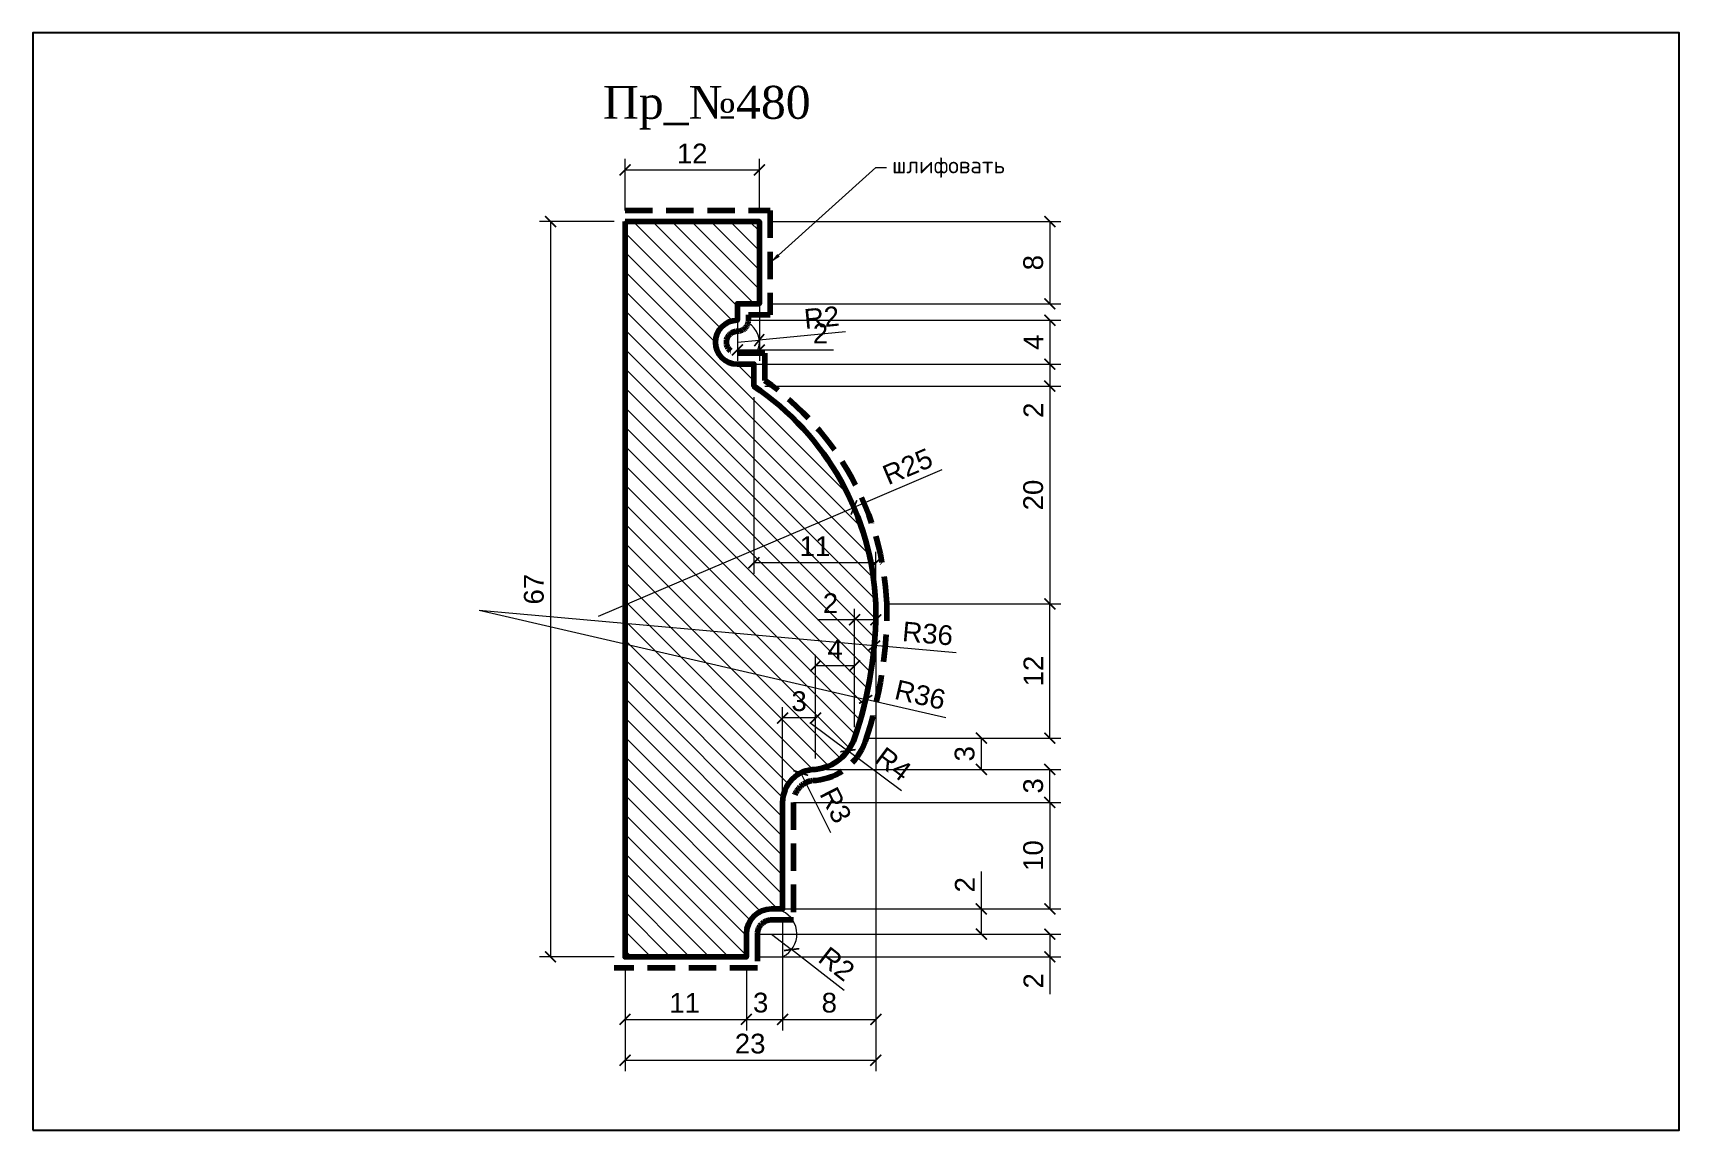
# Model space of a CAD drawing. Header units: inches. Extents: x 445 to 595, y 3489 to 3589.
import ezdxf
from ezdxf import colors
from ezdxf.entities.mleader import LeaderData, LeaderLine
from ezdxf.math import Vec2, Vec3

# ---------------------------------------------------------------- set-up
doc = ezdxf.new("R2010")
doc.units = ezdxf.units.IN
doc.header["$MEASUREMENT"] = 0
doc.linetypes.add('HIDDEN', pattern=[0.375, 0.25, -0.125])
doc.layers.add('Outside panel', color=7, linetype='Continuous', lineweight=18, true_color=0x7f5e57)
for name, color, linetype, lineweight in [('линия 15', 7, 'Continuous', 15), ('линия 50', 1, 'Continuous', 140), ('служебный слой РАЗМЕРЫ', 7, 'Continuous', 9)]:
    doc.layers.add(name, color=color, linetype=linetype, lineweight=lineweight)
doc.layers.add('размеры в модели', color=7, linetype='Continuous')
doc.styles.add('ELECT', font='times.ttf')
doc.styles.get("Standard").update_dxf_attribs({"font": 'arial.ttf'})
doc.styles.add('ЕСКД профили текст', font='isocpeur.ttf')
doc.dimstyles.new('M_1', dxfattribs={"dimtxt": 1.8, "dimasz": 1, "dimexe": 1, "dimexo": 1, "dimgap": 0.6, "dimtad": 1, "dimdec": 0, "dimdsep": 46, "dimtxsty": 'Standard', "dimblk": 'ARCHTICK', "dimcen": -5, "dimclrd": 7, "dimclre": 7, "dimclrt": 7, "dimadec": 0, "dimazin": 0, "dimtfac": 1, "dimtdec": 0, "dimtmove": 0, "dimatfit": 3, "dimfxl": 1, "dimtolj": 1, "dimtzin": 0, "dimlwd": 5, "dimlwe": 5, "dimarcsym": 0})

# ---------------------------------------------------------------- blocks, each defined once
blk = doc.blocks.new('_ArchTick')
at = {"color": 0, "linetype": 'ByBlock', "const_width": 0.15}
blk.add_lwpolyline([(-0.5, -0.5), (0.5, 0.5)], dxfattribs=at)
blk = doc.blocks.new('*D29')
at = {"layer": 'Defpoints', "color": 0, "ltscale": 1000, "transparency": 16777216}
for p in [(521.73, 3535.38), (498.88, 3504.66), (521.73, 3495.23)]:
    blk.add_point(p, dxfattribs=at)
at = {"layer": 'линия 15', "color": 7, "lineweight": 5, "ltscale": 1000, "transparency": 16777216}
for p, q in [((521.73, 3534.38), (521.73, 3494.23)), ((498.88, 3503.66), (498.88, 3494.23)), ((498.88, 3495.23), (521.73, 3495.23))]:
    blk.add_line(p, q, dxfattribs=at)
at = {"layer": 'линия 15', "color": 7, "lineweight": 5, "ltscale": 1000, "transparency": 16777216, "rotation": 180}
blk.add_blockref('_ArchTick', (498.88, 3495.23), dxfattribs=at)
at = {"layer": 'линия 15', "color": 7, "lineweight": 5, "ltscale": 1000, "transparency": 16777216}
blk.add_blockref('_ArchTick', (521.73, 3495.23), dxfattribs=at)
at = {"layer": 'линия 15', "color": 7, "ltscale": 1000, "transparency": 16777216, "insert": (510.28, 3496.74), "char_height": 1.8, "attachment_point": 5}
blk.add_mtext('\\A1;23', dxfattribs=at)
blk = doc.blocks.new('*D28')
at = {"layer": 'Defpoints', "color": 0, "ltscale": 1000, "transparency": 16777216}
for p in [(521.73, 3536.82), (513.24, 3509.03), (521.73, 3498.96)]:
    blk.add_point(p, dxfattribs=at)
at = {"layer": 'линия 15', "color": 7, "lineweight": 5, "ltscale": 1000, "transparency": 16777216}
for p, q in [((521.73, 3535.82), (521.73, 3497.96)), ((513.24, 3508.03), (513.24, 3497.96)), ((513.24, 3498.96), (521.73, 3498.96))]:
    blk.add_line(p, q, dxfattribs=at)
at = {"layer": 'линия 15', "color": 7, "lineweight": 5, "ltscale": 1000, "transparency": 16777216, "rotation": 180}
blk.add_blockref('_ArchTick', (513.24, 3498.96), dxfattribs=at)
at = {"layer": 'линия 15', "color": 7, "lineweight": 5, "ltscale": 1000, "transparency": 16777216}
blk.add_blockref('_ArchTick', (521.73, 3498.96), dxfattribs=at)
at = {"layer": 'линия 15', "color": 7, "ltscale": 1000, "transparency": 16777216, "insert": (517.49, 3500.47), "char_height": 1.8, "attachment_point": 5}
blk.add_mtext('\\A1;8', dxfattribs=at)
blk = doc.blocks.new('*D27')
at = {"layer": 'Defpoints', "color": 0, "ltscale": 1000, "transparency": 16777216}
for p in [(513.24, 3509.03), (509.94, 3504.66), (513.24, 3498.96)]:
    blk.add_point(p, dxfattribs=at)
at = {"layer": 'линия 15', "color": 7, "lineweight": 5, "ltscale": 1000, "transparency": 16777216}
for p, q in [((513.24, 3508.03), (513.24, 3497.96)), ((509.94, 3503.66), (509.94, 3497.96)), ((509.94, 3498.96), (513.24, 3498.96))]:
    blk.add_line(p, q, dxfattribs=at)
at = {"layer": 'линия 15', "color": 7, "lineweight": 5, "ltscale": 1000, "transparency": 16777216, "rotation": 180}
blk.add_blockref('_ArchTick', (509.94, 3498.96), dxfattribs=at)
at = {"layer": 'линия 15', "color": 7, "lineweight": 5, "ltscale": 1000, "transparency": 16777216}
blk.add_blockref('_ArchTick', (513.24, 3498.96), dxfattribs=at)
at = {"layer": 'линия 15', "color": 7, "ltscale": 1000, "transparency": 16777216, "insert": (511.24, 3500.48), "char_height": 1.8, "attachment_point": 5}
blk.add_mtext('\\A1;3', dxfattribs=at)
blk = doc.blocks.new('*D26')
at = {"layer": 'Defpoints', "color": 0, "ltscale": 1000, "transparency": 16777216}
for p in [(498.88, 3504.66), (509.94, 3504.66), (509.94, 3498.96)]:
    blk.add_point(p, dxfattribs=at)
at = {"layer": 'размеры в модели', "color": 7, "lineweight": 5, "ltscale": 1000, "transparency": 16777216}
for p, q in [((498.88, 3503.66), (498.88, 3497.96)), ((509.94, 3503.66), (509.94, 3497.96)), ((498.88, 3498.96), (509.94, 3498.96))]:
    blk.add_line(p, q, dxfattribs=at)
at = {"layer": 'размеры в модели', "color": 7, "lineweight": 5, "ltscale": 1000, "transparency": 16777216, "rotation": 180}
blk.add_blockref('_ArchTick', (498.88, 3498.96), dxfattribs=at)
at = {"layer": 'размеры в модели', "color": 7, "lineweight": 5, "ltscale": 1000, "transparency": 16777216}
blk.add_blockref('_ArchTick', (509.94, 3498.96), dxfattribs=at)
at = {"layer": 'размеры в модели', "color": 7, "ltscale": 1000, "transparency": 16777216, "insert": (504.31, 3500.46), "char_height": 1.8, "attachment_point": 5}
blk.add_mtext('\\A1;11', dxfattribs=at)
blk = doc.blocks.new('*D25')
at = {"layer": 'Defpoints', "color": 0, "ltscale": 1000, "transparency": 16777216}
for p in [(512.24, 3506.73), (514.06, 3505.32)]:
    blk.add_point(p, dxfattribs=at)
at = {"layer": 'размеры в модели', "color": 7, "lineweight": 5, "ltscale": 1000, "transparency": 16777216}
for p in [(512.24, 3506.73), (518.85, 3501.58)]:
    blk.add_line(p, (514.06, 3505.32), dxfattribs=at)
blk.add_arc((512.24, 3506.73), 2.3, 297.1675, 65.0945, dxfattribs=at)
at = {"layer": 'размеры в модели', "color": 7, "lineweight": 5, "ltscale": 1000, "transparency": 16777216, "rotation": 142.0730119179196}
blk.add_blockref('_ArchTick', (514.06, 3505.32), dxfattribs=at)
at = {"layer": 'размеры в модели', "color": 7, "ltscale": 1000, "transparency": 16777216, "insert": (518.17, 3504.02), "char_height": 1.8, "attachment_point": 5, "rotation": 322.073}
blk.add_mtext('\\A1;R2', dxfattribs=at)
blk = doc.blocks.new('*D24')
at = {"layer": 'Defpoints', "color": 0, "ltscale": 1000, "transparency": 16777216}
for p in [(514.89, 3521.42), (516.24, 3518.74)]:
    blk.add_point(p, dxfattribs=at)
at = {"layer": 'размеры в модели', "color": 7, "lineweight": 5, "ltscale": 1000, "transparency": 16777216}
blk.add_line((517.64, 3515.97), (514.89, 3521.42), dxfattribs=at)
at = {"layer": 'размеры в модели', "color": 7, "lineweight": 5, "ltscale": 1000, "transparency": 16777216, "rotation": 116.7706313286195}
blk.add_blockref('_ArchTick', (514.89, 3521.42), dxfattribs=at)
at = {"layer": 'размеры в модели', "color": 7, "ltscale": 1000, "transparency": 16777216, "insert": (518.07, 3518.49), "char_height": 1.8, "attachment_point": 5, "rotation": 296.7706}
blk.add_mtext('\\A1;R3', dxfattribs=at)
blk = doc.blocks.new('*D23')
at = {"layer": 'Defpoints', "color": 0, "ltscale": 1000, "transparency": 16777216}
for p in [(515.73, 3526.03), (519.19, 3523.45)]:
    blk.add_point(p, dxfattribs=at)
at = {"layer": 'размеры в модели', "color": 7, "lineweight": 5, "ltscale": 1000, "transparency": 16777216}
for p in [(515.73, 3526.03), (524.08, 3519.8)]:
    blk.add_line(p, (519.19, 3523.45), dxfattribs=at)
at = {"layer": 'размеры в модели', "color": 7, "lineweight": 5, "ltscale": 1000, "transparency": 16777216, "rotation": 143.2683476342814}
blk.add_blockref('_ArchTick', (519.19, 3523.45), dxfattribs=at)
at = {"layer": 'размеры в модели', "color": 7, "ltscale": 1000, "transparency": 16777216, "insert": (523.33, 3522.23), "char_height": 1.8, "attachment_point": 5, "rotation": 323.2683}
blk.add_mtext('\\A1;R4', dxfattribs=at)
blk = doc.blocks.new('*D22')
at = {"layer": 'Defpoints', "color": 0, "ltscale": 1000, "transparency": 16777216}
for p in [(485.6, 3536.25), (520.81, 3528.13)]:
    blk.add_point(p, dxfattribs=at)
at = {"layer": 'размеры в модели', "color": 7, "lineweight": 5, "ltscale": 1000, "transparency": 16777216}
for p in [(485.6, 3536.25), (528.12, 3526.44)]:
    blk.add_line(p, (520.81, 3528.13), dxfattribs=at)
at = {"layer": 'размеры в модели', "color": 7, "lineweight": 5, "ltscale": 1000, "transparency": 16777216, "rotation": 167.0009452824866}
blk.add_blockref('_ArchTick', (520.81, 3528.13), dxfattribs=at)
at = {"layer": 'размеры в модели', "color": 7, "ltscale": 1000, "transparency": 16777216, "insert": (525.78, 3528.54), "char_height": 1.8, "attachment_point": 5, "rotation": 347.0009}
blk.add_mtext('\\A1;R36', dxfattribs=at)
blk = doc.blocks.new('*D21')
at = {"layer": 'Defpoints', "color": 0, "ltscale": 1000, "transparency": 16777216}
for p in [(485.6, 3536.25), (521.59, 3533.03)]:
    blk.add_point(p, dxfattribs=at)
at = {"layer": 'размеры в модели', "color": 7, "lineweight": 5, "ltscale": 1000, "transparency": 16777216}
for p in [(485.6, 3536.25), (529.06, 3532.36)]:
    blk.add_line(p, (521.59, 3533.03), dxfattribs=at)
at = {"layer": 'размеры в модели', "color": 7, "lineweight": 5, "ltscale": 1000, "transparency": 16777216, "rotation": 174.8771336979904}
blk.add_blockref('_ArchTick', (521.59, 3533.03), dxfattribs=at)
at = {"layer": 'размеры в модели', "color": 7, "ltscale": 1000, "transparency": 16777216, "insert": (526.46, 3534.12), "char_height": 1.8, "attachment_point": 5, "rotation": 354.8771}
blk.add_mtext('\\A1;R36', dxfattribs=at)
blk = doc.blocks.new('*D20')
at = {"layer": 'Defpoints', "color": 0, "ltscale": 1000, "transparency": 16777216}
for p in [(519.74, 3545.62), (496.46, 3535.72)]:
    blk.add_point(p, dxfattribs=at)
at = {"layer": 'размеры в модели', "color": 7, "lineweight": 5, "ltscale": 1000, "transparency": 16777216}
for p in [(527.76, 3549.04), (496.46, 3535.72)]:
    blk.add_line(p, (519.74, 3545.62), dxfattribs=at)
at = {"layer": 'размеры в модели', "color": 7, "lineweight": 5, "ltscale": 1000, "transparency": 16777216, "rotation": 203.0451006356378}
blk.add_blockref('_ArchTick', (519.74, 3545.62), dxfattribs=at)
at = {"layer": 'размеры в модели', "color": 7, "ltscale": 1000, "transparency": 16777216, "insert": (524.63, 3549.35), "char_height": 1.8, "attachment_point": 5, "rotation": 23.0451}
blk.add_mtext('\\A1;R25', dxfattribs=at)
blk = doc.blocks.new('*D19')
at = {"layer": 'Defpoints', "color": 0, "ltscale": 1000, "transparency": 16777216}
for p in [(511.12, 3571.68), (509.12, 3564.18), (509.12, 3559.97)]:
    blk.add_point(p, dxfattribs=at)
at = {"layer": 'размеры в модели', "color": 7, "lineweight": 5, "ltscale": 1000, "transparency": 16777216}
for p, q in [((511.12, 3570.68), (511.12, 3558.97)), ((509.12, 3563.18), (509.12, 3558.97)), ((509.12, 3559.97), (511.12, 3559.97)), ((511.12, 3559.97), (517.88, 3559.97))]:
    blk.add_line(p, q, dxfattribs=at)
at = {"layer": 'размеры в модели', "color": 7, "lineweight": 5, "ltscale": 1000, "transparency": 16777216, "rotation": 180}
blk.add_blockref('_ArchTick', (509.12, 3559.97), dxfattribs=at)
at = {"layer": 'размеры в модели', "color": 7, "lineweight": 5, "ltscale": 1000, "transparency": 16777216}
blk.add_blockref('_ArchTick', (511.12, 3559.97), dxfattribs=at)
at = {"layer": 'размеры в модели', "color": 7, "ltscale": 1000, "transparency": 16777216, "insert": (516.69, 3561.47), "char_height": 1.8, "attachment_point": 5}
blk.add_mtext('\\A1;2', dxfattribs=at)
blk = doc.blocks.new('*D18')
at = {"layer": 'Defpoints', "color": 0, "ltscale": 1000, "transparency": 16777216}
for p in [(521.73, 3536.82), (519.8, 3535.38), (519.8, 3524.59)]:
    blk.add_point(p, dxfattribs=at)
at = {"layer": 'размеры в модели', "color": 7, "lineweight": 5, "ltscale": 1000, "transparency": 16777216}
for p, q in [((519.8, 3525.59), (519.8, 3536.38)), ((521.73, 3535.82), (521.73, 3534.38)), ((519.8, 3535.38), (516.41, 3535.38)), ((521.73, 3535.38), (519.8, 3535.38))]:
    blk.add_line(p, q, dxfattribs=at)
at = {"layer": 'размеры в модели', "color": 7, "lineweight": 5, "ltscale": 1000, "transparency": 16777216, "rotation": 180}
blk.add_blockref('_ArchTick', (519.8, 3535.38), dxfattribs=at)
at = {"layer": 'размеры в модели', "color": 7, "lineweight": 5, "ltscale": 1000, "transparency": 16777216}
blk.add_blockref('_ArchTick', (521.73, 3535.38), dxfattribs=at)
at = {"layer": 'размеры в модели', "color": 7, "ltscale": 1000, "transparency": 16777216, "insert": (517.6, 3536.89), "char_height": 1.8, "attachment_point": 5}
blk.add_mtext('\\A1;2', dxfattribs=at)
blk = doc.blocks.new('*D17')
at = {"layer": 'Defpoints', "color": 0, "ltscale": 1000, "transparency": 16777216}
for p in [(509.12, 3560.68), (511.11, 3560.87)]:
    blk.add_point(p, dxfattribs=at)
at = {"layer": 'размеры в модели', "color": 7, "lineweight": 5, "ltscale": 1000, "transparency": 16777216}
for p in [(518.97, 3561.64), (509.12, 3560.68)]:
    blk.add_line(p, (511.11, 3560.87), dxfattribs=at)
blk.add_arc((509.12, 3560.68), 2, 336.9212, 61.3521, dxfattribs=at)
at = {"layer": 'размеры в модели', "color": 7, "lineweight": 5, "ltscale": 1000, "transparency": 16777216, "rotation": 185.5690612804388}
blk.add_blockref('_ArchTick', (511.11, 3560.87), dxfattribs=at)
at = {"layer": 'размеры в модели', "color": 7, "ltscale": 1000, "transparency": 16777216, "insert": (516.8, 3562.94), "char_height": 1.8, "attachment_point": 5, "rotation": 5.5691}
blk.add_mtext('\\A1;R2', dxfattribs=at)
blk = doc.blocks.new('*D16')
at = {"layer": 'Defpoints', "color": 0, "ltscale": 1000, "transparency": 16777216}
for p in [(510.62, 3556.68), (510.62, 3540.58), (521.73, 3536.82)]:
    blk.add_point(p, dxfattribs=at)
at = {"layer": 'размеры в модели', "color": 7, "lineweight": 5, "ltscale": 1000, "transparency": 16777216}
for p, q in [((510.62, 3555.68), (510.62, 3539.58)), ((521.73, 3537.82), (521.73, 3541.58)), ((521.73, 3540.58), (510.62, 3540.58))]:
    blk.add_line(p, q, dxfattribs=at)
at = {"layer": 'размеры в модели', "color": 7, "lineweight": 5, "ltscale": 1000, "transparency": 16777216, "rotation": 180}
blk.add_blockref('_ArchTick', (510.62, 3540.58), dxfattribs=at)
at = {"layer": 'размеры в модели', "color": 7, "lineweight": 5, "ltscale": 1000, "transparency": 16777216}
blk.add_blockref('_ArchTick', (521.73, 3540.58), dxfattribs=at)
at = {"layer": 'размеры в модели', "color": 7, "ltscale": 1000, "transparency": 16777216, "insert": (516.18, 3542.09), "char_height": 1.8, "attachment_point": 5}
blk.add_mtext('\\A1;11', dxfattribs=at)
blk = doc.blocks.new('*D15')
at = {"layer": 'Defpoints', "color": 0, "ltscale": 1000, "transparency": 16777216}
for p in [(516.24, 3531.18), (519.8, 3524.59), (516.24, 3521.74)]:
    blk.add_point(p, dxfattribs=at)
at = {"layer": 'размеры в модели', "color": 7, "lineweight": 5, "ltscale": 1000, "transparency": 16777216}
for p, q in [((516.24, 3522.74), (516.24, 3532.18)), ((519.8, 3531.18), (516.24, 3531.18)), ((519.8, 3525.59), (519.8, 3532.18))]:
    blk.add_line(p, q, dxfattribs=at)
at = {"layer": 'размеры в модели', "color": 7, "lineweight": 5, "ltscale": 1000, "transparency": 16777216, "rotation": 180}
blk.add_blockref('_ArchTick', (516.24, 3531.18), dxfattribs=at)
at = {"layer": 'размеры в модели', "color": 7, "lineweight": 5, "ltscale": 1000, "transparency": 16777216}
blk.add_blockref('_ArchTick', (519.8, 3531.18), dxfattribs=at)
at = {"layer": 'размеры в модели', "color": 7, "ltscale": 1000, "transparency": 16777216, "insert": (518.02, 3532.68), "char_height": 1.8, "attachment_point": 5}
blk.add_mtext('\\A1;4', dxfattribs=at)
blk = doc.blocks.new('*D14')
at = {"layer": 'Defpoints', "color": 0, "ltscale": 1000, "transparency": 16777216}
for p in [(513.24, 3526.43), (516.24, 3521.74), (513.24, 3518.74)]:
    blk.add_point(p, dxfattribs=at)
at = {"layer": 'размеры в модели', "color": 7, "lineweight": 5, "ltscale": 1000, "transparency": 16777216}
for p, q in [((513.24, 3519.74), (513.24, 3527.43)), ((516.24, 3522.74), (516.24, 3527.43)), ((516.24, 3526.43), (513.24, 3526.43))]:
    blk.add_line(p, q, dxfattribs=at)
at = {"layer": 'размеры в модели', "color": 7, "lineweight": 5, "ltscale": 1000, "transparency": 16777216, "rotation": 180}
blk.add_blockref('_ArchTick', (513.24, 3526.43), dxfattribs=at)
at = {"layer": 'размеры в модели', "color": 7, "lineweight": 5, "ltscale": 1000, "transparency": 16777216}
blk.add_blockref('_ArchTick', (516.24, 3526.43), dxfattribs=at)
at = {"layer": 'размеры в модели', "color": 7, "ltscale": 1000, "transparency": 16777216, "insert": (514.74, 3527.95), "char_height": 1.8, "attachment_point": 5}
blk.add_mtext('\\A1;3', dxfattribs=at)
blk = doc.blocks.new('*D13')
at = {"layer": 'Defpoints', "color": 0, "ltscale": 1000, "transparency": 16777216}
for p in [(498.88, 3571.68), (492.09, 3504.66), (498.88, 3504.66)]:
    blk.add_point(p, dxfattribs=at)
at = {"layer": 'размеры в модели', "color": 7, "lineweight": 5, "ltscale": 1000, "transparency": 16777216}
for p, q in [((497.88, 3571.68), (491.09, 3571.68)), ((492.09, 3571.68), (492.09, 3504.66)), ((497.88, 3504.66), (491.09, 3504.66))]:
    blk.add_line(p, q, dxfattribs=at)
for p, rotation in [((492.09, 3571.68), 90), ((492.09, 3504.66), 270)]:
    blk.add_blockref('_ArchTick', p, dxfattribs=dict(at, rotation=rotation))
at = {"layer": 'размеры в модели', "color": 7, "ltscale": 1000, "transparency": 16777216, "insert": (490.58, 3538.17), "char_height": 1.8, "attachment_point": 5, "rotation": 90}
blk.add_mtext('\\A1;67', dxfattribs=at)
blk = doc.blocks.new('*D11')
at = {"layer": 'Defpoints', "color": 0, "ltscale": 1000, "transparency": 16777216}
for p in [(511.12, 3571.68), (511.12, 3564.18), (537.59, 3564.18)]:
    blk.add_point(p, dxfattribs=at)
at = {"layer": 'размеры в модели', "color": 7, "lineweight": 5, "ltscale": 1000, "transparency": 16777216}
for p, q in [((512.12, 3571.68), (538.59, 3571.68)), ((537.59, 3571.68), (537.59, 3564.18)), ((512.12, 3564.18), (538.59, 3564.18))]:
    blk.add_line(p, q, dxfattribs=at)
for p, rotation in [((537.59, 3571.68), 90), ((537.59, 3564.18), 270)]:
    blk.add_blockref('_ArchTick', p, dxfattribs=dict(at, rotation=rotation))
at = {"layer": 'размеры в модели', "color": 7, "ltscale": 1000, "transparency": 16777216, "insert": (536.08, 3567.93), "char_height": 1.8, "attachment_point": 5, "rotation": 90}
blk.add_mtext('\\A1;8', dxfattribs=at)
blk = doc.blocks.new('*D10')
at = {"layer": 'Defpoints', "color": 0, "ltscale": 1000, "transparency": 16777216}
for p in [(509.12, 3562.68), (509.12, 3558.68), (537.59, 3558.68)]:
    blk.add_point(p, dxfattribs=at)
at = {"layer": 'размеры в модели', "color": 7, "lineweight": 5, "ltscale": 1000, "transparency": 16777216}
for p, q in [((510.12, 3562.68), (538.59, 3562.68)), ((537.59, 3562.68), (537.59, 3558.68)), ((510.12, 3558.68), (538.59, 3558.68))]:
    blk.add_line(p, q, dxfattribs=at)
for p, rotation in [((537.59, 3562.68), 90), ((537.59, 3558.68), 270)]:
    blk.add_blockref('_ArchTick', p, dxfattribs=dict(at, rotation=rotation))
at = {"layer": 'размеры в модели', "color": 7, "ltscale": 1000, "transparency": 16777216, "insert": (536.09, 3560.68), "char_height": 1.8, "attachment_point": 5, "rotation": 90}
blk.add_mtext('\\A1;4', dxfattribs=at)
blk = doc.blocks.new('*D9')
at = {"layer": 'Defpoints', "color": 0, "ltscale": 1000, "transparency": 16777216}
for p in [(510.62, 3558.68), (510.62, 3556.68), (537.59, 3556.68)]:
    blk.add_point(p, dxfattribs=at)
at = {"layer": 'размеры в модели', "color": 7, "lineweight": 5, "ltscale": 1000, "transparency": 16777216}
for p, q in [((511.62, 3558.68), (538.59, 3558.68)), ((537.59, 3558.68), (537.59, 3556.68)), ((511.62, 3556.68), (538.59, 3556.68)), ((537.59, 3556.68), (537.59, 3553.29))]:
    blk.add_line(p, q, dxfattribs=at)
for p, rotation in [((537.59, 3558.68), 90), ((537.59, 3556.68), 270)]:
    blk.add_blockref('_ArchTick', p, dxfattribs=dict(at, rotation=rotation))
at = {"layer": 'размеры в модели', "color": 7, "ltscale": 1000, "transparency": 16777216, "insert": (536.09, 3554.48), "char_height": 1.8, "attachment_point": 5, "rotation": 90}
blk.add_mtext('\\A1;2', dxfattribs=at)
blk = doc.blocks.new('*D8')
at = {"layer": 'Defpoints', "color": 0, "ltscale": 1000, "transparency": 16777216}
for p in [(510.62, 3556.68), (521.73, 3536.82), (537.59, 3536.82)]:
    blk.add_point(p, dxfattribs=at)
at = {"layer": 'размеры в модели', "color": 7, "lineweight": 5, "ltscale": 1000, "transparency": 16777216}
for p, q in [((511.62, 3556.68), (538.59, 3556.68)), ((537.59, 3556.68), (537.59, 3536.82)), ((522.73, 3536.82), (538.59, 3536.82))]:
    blk.add_line(p, q, dxfattribs=at)
for p, rotation in [((537.59, 3556.68), 90), ((537.59, 3536.82), 270)]:
    blk.add_blockref('_ArchTick', p, dxfattribs=dict(at, rotation=rotation))
at = {"layer": 'размеры в модели', "color": 7, "ltscale": 1000, "transparency": 16777216, "insert": (536.08, 3546.75), "char_height": 1.8, "attachment_point": 5, "rotation": 90}
blk.add_mtext('\\A1;20', dxfattribs=at)
blk = doc.blocks.new('*D7')
at = {"layer": 'Defpoints', "color": 0, "ltscale": 1000, "transparency": 16777216}
for p in [(519.8, 3524.59), (531.35, 3524.59), (516.24, 3521.74)]:
    blk.add_point(p, dxfattribs=at)
at = {"layer": 'размеры в модели', "color": 7, "lineweight": 5, "ltscale": 1000, "transparency": 16777216}
for p, q in [((520.8, 3524.59), (532.35, 3524.59)), ((531.35, 3521.74), (531.35, 3524.59)), ((517.24, 3521.74), (532.35, 3521.74))]:
    blk.add_line(p, q, dxfattribs=at)
for p, rotation in [((531.35, 3524.59), 90), ((531.35, 3521.74), 270)]:
    blk.add_blockref('_ArchTick', p, dxfattribs=dict(at, rotation=rotation))
at = {"layer": 'размеры в модели', "color": 7, "ltscale": 1000, "transparency": 16777216, "insert": (529.83, 3523.17), "char_height": 1.8, "attachment_point": 5, "rotation": 90}
blk.add_mtext('\\A1;3', dxfattribs=at)
blk = doc.blocks.new('*D5')
at = {"layer": 'Defpoints', "color": 0, "ltscale": 1000, "transparency": 16777216}
for p in [(516.24, 3521.74), (537.59, 3521.74), (513.24, 3518.74)]:
    blk.add_point(p, dxfattribs=at)
at = {"layer": 'размеры в модели', "color": 7, "lineweight": 5, "ltscale": 1000, "transparency": 16777216}
for p, q in [((517.24, 3521.74), (538.59, 3521.74)), ((537.59, 3518.74), (537.59, 3521.74)), ((514.24, 3518.74), (538.59, 3518.74))]:
    blk.add_line(p, q, dxfattribs=at)
for p, rotation in [((537.59, 3521.74), 90), ((537.59, 3518.74), 270)]:
    blk.add_blockref('_ArchTick', p, dxfattribs=dict(at, rotation=rotation))
at = {"layer": 'размеры в модели', "color": 7, "ltscale": 1000, "transparency": 16777216, "insert": (536.08, 3520.24), "char_height": 1.8, "attachment_point": 5, "rotation": 90}
blk.add_mtext('\\A1;3', dxfattribs=at)
blk = doc.blocks.new('*D4')
at = {"layer": 'Defpoints', "color": 0, "ltscale": 1000, "transparency": 16777216}
for p in [(513.24, 3518.74), (513.24, 3509.03), (537.59, 3509.03)]:
    blk.add_point(p, dxfattribs=at)
at = {"layer": 'размеры в модели', "color": 7, "lineweight": 5, "ltscale": 1000, "transparency": 16777216}
for p, q in [((514.24, 3518.74), (538.59, 3518.74)), ((537.59, 3518.74), (537.59, 3509.03)), ((514.24, 3509.03), (538.59, 3509.03))]:
    blk.add_line(p, q, dxfattribs=at)
for p, rotation in [((537.59, 3518.74), 90), ((537.59, 3509.03), 270)]:
    blk.add_blockref('_ArchTick', p, dxfattribs=dict(at, rotation=rotation))
at = {"layer": 'размеры в модели', "color": 7, "ltscale": 1000, "transparency": 16777216, "insert": (536.08, 3513.89), "char_height": 1.8, "attachment_point": 5, "rotation": 90}
blk.add_mtext('\\A1;10', dxfattribs=at)
blk = doc.blocks.new('*D3')
at = {"layer": 'Defpoints', "color": 0, "ltscale": 1000, "transparency": 16777216}
for p in [(512.24, 3509.03), (531.35, 3509.03), (509.94, 3506.73)]:
    blk.add_point(p, dxfattribs=at)
at = {"layer": 'размеры в модели', "color": 7, "lineweight": 5, "ltscale": 1000, "transparency": 16777216}
for p, q in [((531.35, 3509.03), (531.35, 3512.43)), ((513.24, 3509.03), (532.35, 3509.03)), ((531.35, 3506.73), (531.35, 3509.03)), ((510.94, 3506.73), (532.35, 3506.73))]:
    blk.add_line(p, q, dxfattribs=at)
for p, rotation in [((531.35, 3509.03), 90), ((531.35, 3506.73), 270)]:
    blk.add_blockref('_ArchTick', p, dxfattribs=dict(at, rotation=rotation))
at = {"layer": 'размеры в модели', "color": 7, "ltscale": 1000, "transparency": 16777216, "insert": (529.84, 3511.23), "char_height": 1.8, "attachment_point": 5, "rotation": 90}
blk.add_mtext('\\A1;2', dxfattribs=at)
blk = doc.blocks.new('*D2')
at = {"layer": 'Defpoints', "color": 0, "ltscale": 1000, "transparency": 16777216}
for p in [(509.94, 3506.73), (509.94, 3504.66), (537.59, 3504.66)]:
    blk.add_point(p, dxfattribs=at)
at = {"layer": 'размеры в модели', "color": 7, "lineweight": 5, "ltscale": 1000, "transparency": 16777216}
for p, q in [((510.94, 3506.73), (538.59, 3506.73)), ((537.59, 3506.73), (537.59, 3504.66)), ((510.94, 3504.66), (538.59, 3504.66)), ((537.59, 3504.66), (537.59, 3501.27))]:
    blk.add_line(p, q, dxfattribs=at)
for p, rotation in [((537.59, 3506.73), 90), ((537.59, 3504.66), 270)]:
    blk.add_blockref('_ArchTick', p, dxfattribs=dict(at, rotation=rotation))
at = {"layer": 'размеры в модели', "color": 7, "ltscale": 1000, "transparency": 16777216, "insert": (536.09, 3502.47), "char_height": 1.8, "attachment_point": 5, "rotation": 90}
blk.add_mtext('\\A1;2', dxfattribs=at)

msp = doc.modelspace()

# ---------------------------------------------------------------- hatches: boundary and pattern name
at = {"layer": 'Outside panel', "ltscale": 1000}
h = msp.add_hatch(dxfattribs=at)
h.set_pattern_fill('ANSI31', color=256, scale=10, angle=90)
h.set_pattern_definition([(135, (-310014.9235, 97654.979), (-0.8838834765, -0.8838834765), [])])
h.paths.add_polyline_path([(511.12, 3571.68), (498.88, 3571.68), (498.88, 3504.66), (509.94, 3504.66), (509.94, 3506.7, -0.41873), (512.24, 3509.03), (513.24, 3509.03), (513.24, 3518.74, -0.414214), (516.24, 3521.74, 0.28561), (519.8, 3524.59, 0.086267), (521.73, 3536.82, 0.237615), (510.62, 3556.68), (510.62, 3558.68), (509.12, 3558.68, -1), (509.12, 3562.68), (509.12, 3564.18), (511.12, 3564.18)])

# ---------------------------------------------------------------- linework, layer by layer
at = {"color": 6, "ltscale": 1000}
msp.add_lwpolyline([(444.93, 3488.87), (594.93, 3488.87), (594.93, 3588.87), (444.93, 3588.87)], close=True, dxfattribs=at)
at = {"layer": 'линия 50', "color": 1, "linetype": 'HIDDEN', "ltscale": 10, "true_color": 0xff0909}
msp.add_lwpolyline([(498.88, 3572.68), (512.12, 3572.68), (512.12, 3563.18), (510.12, 3563.18), (510.12, 3562.68, -0.414214), (509.12, 3561.68, 1), (509.12, 3559.68), (511.62, 3559.68), (511.62, 3557.2, -0.232388), (522.73, 3536.85, -0.086396), (520.75, 3524.26, -0.28938), (516.29, 3520.74, 0.421598), (514.24, 3518.74), (514.24, 3508.03), (512.24, 3508.03, 0.408454), (510.94, 3506.76), (510.94, 3503.66), (497.88, 3503.66)], format="xyb", dxfattribs=at)
at = {"layer": 'линия 50', "color": 7}
msp.add_lwpolyline([(498.88, 3571.68), (511.12, 3571.68), (511.12, 3564.18), (509.12, 3564.18), (509.12, 3562.68, 1), (509.12, 3558.68), (510.62, 3558.68), (510.62, 3556.68, -0.237615), (521.73, 3536.82, -0.086267), (519.8, 3524.59, -0.28561), (516.24, 3521.74, 0.414214), (513.24, 3518.74), (513.24, 3509.03), (512.24, 3509.03, 0.409784), (509.94, 3506.77), (509.94, 3504.66), (498.88, 3504.66)], format="xyb", close=True, dxfattribs=at)
at = {"layer": 'размеры в модели', "color": 5, "ltscale": 1000}
for points in [[(509.94, 3506.73), (509.94, 3504.66), (498.88, 3504.66), (498.88, 3571.68), (511.12, 3571.68), (511.12, 3564.18), (509.12, 3564.18), (509.12, 3562.68)], [(509.12, 3558.68), (510.62, 3558.68), (510.62, 3556.68)], [(513.24, 3518.74), (513.24, 3509.03), (512.24, 3509.03)]]:
    msp.add_lwpolyline(points, dxfattribs=at)

# ---------------------------------------------------------------- texts
at = {"color": 7, "ltscale": 1000, "style": 'ELECT'}
msp.add_text('Пр_№480', height=3, dxfattribs=at).set_placement((496.87, 3581.04))

# ---------------------------------------------------------------- dimensions: what is measured, and where the dimension line sits
at = {"layer": 'линия 15', "color": 1, "ltscale": 1000, "true_color": 0xff0909}
for base, p1, p2, picture, middle in [((521.73, 3498.96), (513.24, 3509.03), (521.73, 3536.82), '*D28', (517.49, 3498.96)), ((521.73, 3495.23), (498.88, 3504.66), (521.73, 3535.38), '*D29', (510.28, 3495.23)), ((513.24, 3498.96), (509.94, 3504.66), (513.24, 3509.03), '*D27', (511.24, 3498.96))]:
    dim = msp.add_linear_dim(base=base, p1=p1, p2=p2, dimstyle='M_1', dxfattribs=at)
    dim.commit()
    dim.dimension.update_dxf_attribs({"geometry": picture, "text_midpoint": middle, "dimtype": 128})
at = {"layer": 'размеры в модели', "color": 5, "ltscale": 1000}
msp.add_linear_dim(base=(511.12, 3576.38), p1=(498.88, 3571.68), p2=(511.12, 3571.68), dimstyle='M_1', dxfattribs=at).render()
for base, p1, p2, picture, middle in [((492.09, 3504.66), (498.88, 3571.68), (498.88, 3504.66), '*D13', (490.58, 3538.17)), ((537.59482015, 3564.17838919), (511.12207961, 3571.67838919), (511.12207961, 3564.17838919), '*D11', (536.07578877, 3567.92838919)), ((537.59, 3558.68), (509.12, 3562.68), (509.12, 3558.68), '*D10', (536.09, 3560.68)), ((537.59, 3556.68), (510.62, 3558.68), (510.62, 3556.68), '*D9', (536.09, 3554.48)), ((537.59, 3536.82), (510.62, 3556.68), (521.73, 3536.82), '*D8', (536.08, 3546.75)), ((531.35, 3524.59), (516.24, 3521.74), (519.8, 3524.59), '*D7', (529.83, 3523.17)), ((537.59, 3521.74), (513.24, 3518.74), (516.24, 3521.74), '*D5', (536.08, 3520.24)), ((537.59, 3509.03), (513.24, 3518.74), (513.24, 3509.03), '*D4', (536.08, 3513.89)), ((531.35, 3509.03), (509.94, 3506.73), (512.24, 3509.03), '*D3', (529.84, 3511.23)), ((537.59, 3504.66), (509.94, 3506.73), (509.94, 3504.66), '*D2', (536.09, 3502.47))]:
    dim = msp.add_linear_dim(base=base, p1=p1, p2=p2, angle=90, dimstyle='M_1', dxfattribs=at)
    dim.commit()
    dim.dimension.update_dxf_attribs({"geometry": picture, "text_midpoint": middle})
for base, p1, p2, picture, middle in [((509.12, 3559.97), (511.12, 3571.68), (509.12, 3564.18), '*D19', (516.69, 3559.97)), ((509.94, 3498.96), (498.88, 3504.66), (509.94, 3504.66), '*D26', (504.31, 3498.96))]:
    dim = msp.add_linear_dim(base=base, p1=p1, p2=p2, dimstyle='M_1', dxfattribs=at)
    dim.commit()
    dim.dimension.update_dxf_attribs({"geometry": picture, "text_midpoint": middle, "dimtype": 128})
for center, mpoint, picture, middle in [((509.12, 3560.68), (511.11, 3560.87), '*D17', (516.94, 3561.44)), ((496.46, 3535.72), (519.74, 3545.62), '*D20', (525.22, 3547.96)), ((516.24, 3518.74), (514.89, 3521.42), '*D24', (516.71, 3517.8))]:
    dim = msp.add_radius_dim(center=center, mpoint=mpoint, dimstyle='M_1', dxfattribs=at)
    dim.commit()
    dim.dimension.update_dxf_attribs({"geometry": picture, "text_midpoint": middle, "dimtype": 132})
for base, p1, p2, picture, middle in [((510.62, 3540.58), (521.73, 3536.82), (510.62, 3556.68), '*D16', (516.18, 3542.09)), ((519.8, 3535.38), (521.73, 3536.82), (519.8, 3524.59), '*D18', (517.6, 3536.89)), ((516.24, 3531.18), (519.8, 3524.59), (516.24, 3521.74), '*D15', (518.02, 3532.68)), ((513.24, 3526.43), (516.24, 3521.74), (513.24, 3518.74), '*D14', (514.74, 3527.95))]:
    dim = msp.add_linear_dim(base=base, p1=p1, p2=p2, dimstyle='M_1', dxfattribs=at)
    dim.commit()
    dim.dimension.update_dxf_attribs({"geometry": picture, "text_midpoint": middle})
msp.add_linear_dim(base=(537.59, 3536.82), p1=(519.8, 3524.59), p2=(521.73, 3536.82), angle=90, dimstyle='M_1', dxfattribs=at).render()
for center, mpoint, picture, middle in [((485.6, 3536.25), (520.81, 3528.13), '*D22', (525.78, 3528.54)), ((485.6, 3536.25), (521.59, 3533.03), '*D21', (526.46, 3534.12)), ((515.73, 3526.03), (519.19, 3523.45), '*D23', (523.33, 3522.23)), ((512.24, 3506.73), (514.06, 3505.32), '*D25', (518.17, 3504.02))]:
    dim = msp.add_radius_dim(center=center, mpoint=mpoint, dimstyle='M_1', dxfattribs=at)
    dim.commit()
    dim.dimension.update_dxf_attribs({"geometry": picture, "text_midpoint": middle})

# ---------------------------------------------------------------- leaders
at = {"layer": 'служебный слой РАЗМЕРЫ'}
ml = msp.add_multileader_mtext('Standard', dxfattribs=at)
ml.set_content('\\A1;шлифовать', color=256, style='ЕСКД профили текст')
ml.set_leader_properties(color=256, linetype='ByLayer', lineweight=-1)
ml.build(insert=Vec2(0, 0))
ml.multileader.update_dxf_attribs({"dogleg_length": 1, "arrow_head_size": 1})
ctx = ml.context
ctx.base_point, ctx.char_height, ctx.arrow_head_size, ctx.landing_gap_size, ctx.plane_origin = Vec3(522.72, 3576.59), 1.5, 1, 0.5, Vec3(536.2, 3602.76)
notes = []
notes.append((ctx, [(1, (1, 1, 0), (521.72, 3576.59), (1, 0), 1, [(0, [(512.12, 3567.93)], 0, [])])]))
ctx.mtext.insert, ctx.mtext.flow_direction = Vec3(523.22, 3577.57), 5
for ctx, leaders in notes:
    for number, flags, end, landing, length, lines in leaders:
        leader = LeaderData()
        leader.index, (leader.has_last_leader_line, leader.has_dogleg_vector, leader.attachment_direction) = number, flags
        leader.last_leader_point, leader.dogleg_vector, leader.dogleg_length = Vec3(end), Vec3(landing), length
        for number, points, colour, breaks in lines:
            line = LeaderLine()
            line.index, line.vertices, line.color, line.breaks = number, Vec3.list(points), colors.encode_raw_color(colour), breaks
            leader.lines.append(line)
        ctx.leaders.append(leader)

doc.saveas('drawing.dxf')
